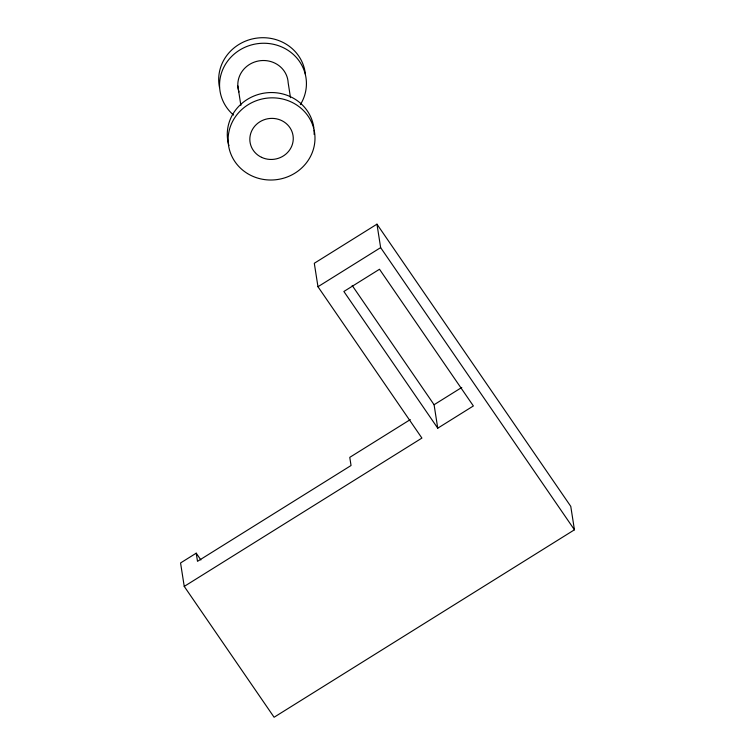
<?xml version="1.0" encoding="UTF-8"?>
<svg xmlns="http://www.w3.org/2000/svg" width="755" height="755" viewBox="0 0 755 755"><rect width="100%" height="100%" fill="white"/><g stroke="black" fill="none" stroke-linecap="round" stroke-linejoin="round"><path stroke-width="1.13" d="M376.962 224.169L314.297 263.278L317.968 286.73L421.913 438.079L184.239 586.409L274.093 717.25L574.442 529.802L570.761 506.35L376.962 224.169L380.643 247.621L574.442 529.802M317.968 286.73L380.643 247.621M200.887 559.955L196.224 553.179L180.558 562.956L184.239 586.409M410.305 419.582L349.763 457.36L351.047 465.514L197.508 561.333L196.224 553.179M437.749 428.189L343.874 291.487L379.501 269.252L473.376 405.954L437.749 428.189L434.078 404.737L461.786 387.447M352.179 285.484L434.078 404.737M290.496 97.697L288.165 82.795A25.226 23.801 -8.9 0 0 258.531 60.966A25.226 23.801 -8.9 0 0 238.995 91.987M237.825 85.891L240.883 105.379M233.569 115.062A43.497 41.034 -8.9 0 1 229.067 59.258A43.497 41.034 -8.9 0 1 287.693 50.123A43.497 41.034 -8.9 0 1 300.367 104.652M314.061 130.134A43.497 41.034 -8.9 0 1 314.127 134.437M228.925 145.564A43.497 41.034 -8.9 0 1 262.155 93.497A43.497 41.034 -8.9 0 1 313.844 127.982M219.535 87.618A43.497 41.034 -8.9 0 1 255.803 38.26A43.497 41.034 -8.9 0 1 305.379 74.216M261.579 157.342A21.753 20.517 -8.9 0 0 293.242 137.589A21.753 20.517 -8.9 0 0 259.805 121.838A21.753 20.517 -8.9 0 0 261.579 157.342M247.48 173.537A43.497 41.034 -8.9 0 0 314.901 140.798A43.497 41.034 -8.9 0 0 252.255 102.444A43.497 41.034 -8.9 0 0 247.48 173.537"/></g></svg>
